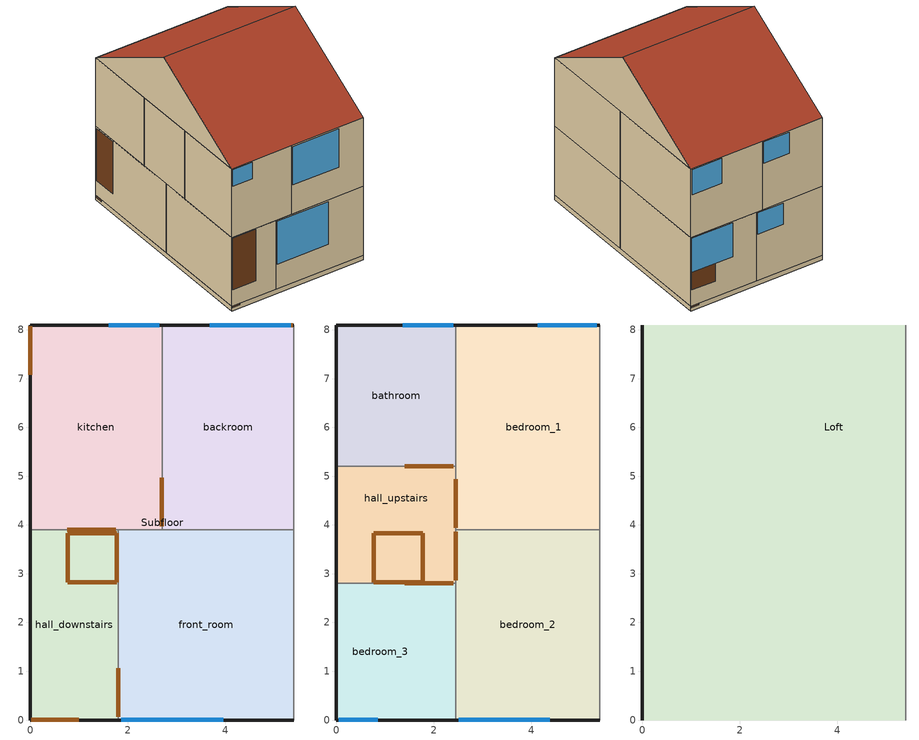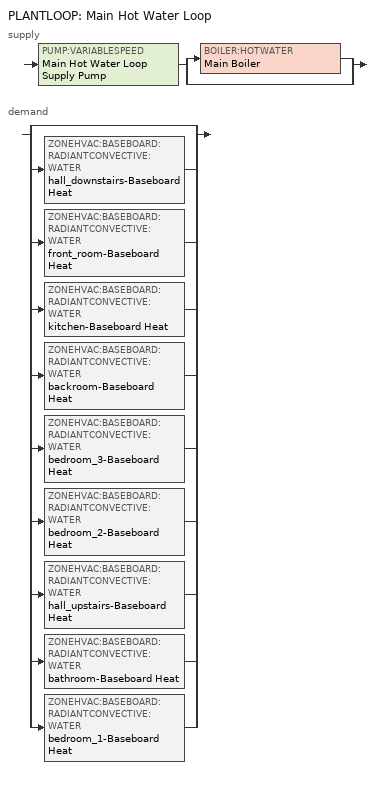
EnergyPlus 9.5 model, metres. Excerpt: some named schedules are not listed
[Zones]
hall_downstairs
 floor to Subfloor (GroundFloor-Construction): 1.8,3.9 1.8,0 0,0 0,3.9 z0.6
 wall outside (Wall-Construction): 0,3.9 0,0 1.8,0 z0.6:3.4
 wall to front_room (InternalWall-Construction): 1.8,0 1.8,3.9 z0.6:3.4
 wall to kitchen (InternalWall-Construction): 1.8,3.9 0,3.9 z0.6:3.4
 door inside (PartitionDoor-Construction): 1.8,0.07 1.8,1.06 z1.12:3.33; 1.76,3.9 0.76,3.9 z1.14:3.36
 door inside (HoleConstruction-Construction): 1.77,2.83 1.77,3.83 0.77,3.83 0.77,2.83 z3.4
 door (ExternalDoor-Construction): 0.04,0 0.99,0 z1.25:3.36
front_room
 floor to Subfloor (GroundFloor-Construction): 5.4,3.9 5.4,0 1.8,0 1.8,3.9 z0.6
 wall outside (Wall-Construction): 1.8,0 5.4,0 z0.6:3.4
 wall adiabatic (Adiabatic Wall-Construction): 5.4,0 5.4,3.9 z0.6:3.4
 wall to kitchen (InternalWall-Construction): 2.7,3.9 1.8,3.9 z0.6:3.4
 wall to backroom (InternalWall-Construction): 5.4,3.9 2.7,3.9 z0.6:3.4
 window (Single Glazing): 1.86,0 3.96,0 z1.59:3.34
kitchen
 floor to Subfloor (GroundFloor-Construction): 2.7,8.1 2.7,3.9 0,3.9 0,8.1 z0.6
 wall outside (Wall-Construction): 2.7,8.1 0,8.1 0,3.9 z0.6:3.4
 wall to backroom (InternalWall-Construction): 2.7,3.9 2.7,8.1 z0.6:3.4
 window (Single Glazing): 2.65,8.1 1.61,8.1 z2.48:3.35
 door inside (PartitionDoor-Construction): 2.7,3.97 2.7,4.96 z1.12:3.33
 door (ExternalDoor-Construction): 0,8.03 0,7.08 z1.22:3.33
backroom
 floor to Subfloor (GroundFloor-Construction): 5.4,8.1 5.4,3.9 2.7,3.9 2.7,8.1 z0.6
 wall outside (Wall-Construction): 5.4,8.1 2.7,8.1 z0.6:3.4
 wall adiabatic (Adiabatic Wall-Construction): 5.4,3.9 5.4,8.1 z0.6:3.4
 window (Single Glazing): 5.34,8.1 3.68,8.1 z1.96:3.35
 door (ExternalDoor-Construction): 5.34,8.1 4.4,8.1 z1.24:3.35
Subfloor
 floor ground (SubFloor-Construction): 5.4,8.1 5.4,0 0,0 0,8.1 z0.4
 wall outside (Wall-Construction): 5.4,8.1 0,8.1 0,0 5.4,0 z0.4:0.6
 wall adiabatic (Adiabatic Wall-Construction): 5.4,0 5.4,8.1 z0.4:0.6
 door (AFN_AirBrickConstruction): 5.38,8.1 5.06,8.1 / 0.02,0 0.34,0 z0.52:0.58; 0,8.07 0,7.76 z0.51:0.57
bedroom_3
 floor to hall_downstairs (Floor-Construction): 1.8,2.8 1.8,0 0,0 0,2.8 z3.4
 floor to front_room (Floor-Construction): 2.45,2.8 2.45,0 1.8,0 1.8,2.8 z3.4
 wall outside (Wall-Construction): 0,2.8 0,0 2.45,0 z3.4:6.2
 wall to bedroom_2 (InternalWall-Construction): 2.45,0 2.45,2.8 z3.4:6.2
 wall to hall_upstairs (InternalWall-Construction): 2.45,2.8 0,2.8 z3.4:6.2
 window (Single Glazing): 0.05,0 0.85,0 z5.48:6.15
 door inside (PartitionDoor-Construction): 2.4,2.8 1.4,2.8 z3.94:6.15
bedroom_2
 floor to front_room (Floor-Construction): 5.4,3.9 5.4,0 2.45,0 2.45,3.9 z3.4
 wall outside (Wall-Construction): 2.45,0 5.4,0 z3.4:6.2
 wall adiabatic (Adiabatic Wall-Construction): 5.4,0 5.4,3.9 z3.4:6.2
 wall to hall_upstairs (InternalWall-Construction): 2.45,3.9 2.45,2.8 z3.4:6.2
 wall to bedroom_1 (InternalWall-Construction): 5.4,3.9 2.45,3.9 z3.4:6.2
 window (Single Glazing): 2.51,0 4.38,0 z4.58:6.14
 door inside (PartitionDoor-Construction): 2.45,3.86 2.45,2.87 z3.95:6.16
hall_upstairs
 floor to hall_downstairs (Floor-Construction): 1.8,3.9 1.8,2.8 0,2.8 0,3.9 z3.4
 floor to kitchen (Floor-Construction): 2.45,5.2 2.45,3.9 1.8,3.9 0,3.9 0,5.2 z3.4
 floor to front_room (Floor-Construction): 2.45,3.9 2.45,2.8 1.8,2.8 1.8,3.9 z3.4
 wall outside (Wall-Construction): 0,5.2 0,2.8 z3.4:6.2
 wall to bedroom_1 (InternalWall-Construction): 2.45,3.9 2.45,5.2 z3.4:6.2
 wall to bathroom (InternalWall-Construction): 2.45,5.2 0,5.2 z3.4:6.2
 door inside (PartitionDoor-Construction): 2.45,3.94 2.45,4.93 z3.95:6.16; 2.4,5.2 1.4,5.2 z3.94:6.15
bathroom
 floor to kitchen (Floor-Construction): 2.45,8.1 2.45,5.2 0,5.2 0,8.1 z3.4
 wall outside (Wall-Construction): 2.45,8.1 0,8.1 0,5.2 z3.4:6.2
 wall to bedroom_1 (InternalWall-Construction): 2.45,5.2 2.45,8.1 z3.4:6.2
 window (Single Glazing): 2.4,8.1 1.36,8.1 z5.28:6.15
bedroom_1
 floor to kitchen (Floor-Construction): 2.7,8.1 2.7,3.9 2.45,3.9 2.45,8.1 z3.4
 floor to backroom (Floor-Construction): 5.4,8.1 5.4,3.9 2.7,3.9 2.7,8.1 z3.4
 wall outside (Wall-Construction): 5.4,8.1 2.45,8.1 z3.4:6.2
 wall adiabatic (Adiabatic Wall-Construction): 5.4,3.9 5.4,8.1 z3.4:6.2
 window (Single Glazing): 5.34,8.1 4.13,8.1 z5.13:6.14
Loft
 floor to bedroom_3 (Last floor-Construction): 2.45,2.8 2.45,0 0,0 0,2.8 z6.2
 floor to bedroom_2 (Last floor-Construction): 5.4,3.9 5.4,0 2.45,0 2.45,3.9 z6.2
 floor to hall_upstairs (Last floor-Construction): 2.45,5.2 2.45,2.8 0,2.8 0,5.2 z6.2
 floor to bathroom (Last floor-Construction): 2.45,8.1 2.45,5.2 0,5.2 0,8.1 z6.2
 floor to bedroom_1 (Last floor-Construction): 5.4,8.1 5.4,3.9 2.45,3.9 2.45,8.1 z6.2
 wall outside (Wall-Construction): 0,8.1,6.2 0,0,6.2 0,4.05,8.5
 wall adiabatic (Adiabatic Wall-Construction): 5.4,0,6.2 5.4,8.1,6.2 5.4,4.05,8.5
 roof outside (Roof-Construction): 0,4.05,8.5 0,0,6.2 5.4,0,6.2 5.4,4.05,8.5; 5.4,4.05,8.5 5.4,8.1,6.2 0,8.1,6.2 0,4.05,8.5
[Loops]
PLANTLOOP 'Main Hot Water Loop'
 supply: PUMP:VARIABLESPEED 'Main Hot Water Loop Supply Pump' > split
  | BOILER:HOTWATER 'Main Boiler'
  | bypass
 demand: split
  | bypass
  | ZONEHVAC:BASEBOARD:RADIANTCONVECTIVE:WATER 'hall_downstairs-Baseboard Heat'
  | ZONEHVAC:BASEBOARD:RADIANTCONVECTIVE:WATER 'front_room-Baseboard Heat'
  | ZONEHVAC:BASEBOARD:RADIANTCONVECTIVE:WATER 'kitchen-Baseboard Heat'
  | ZONEHVAC:BASEBOARD:RADIANTCONVECTIVE:WATER 'backroom-Baseboard Heat'
  | ZONEHVAC:BASEBOARD:RADIANTCONVECTIVE:WATER 'bedroom_3-Baseboard Heat'
  | ZONEHVAC:BASEBOARD:RADIANTCONVECTIVE:WATER 'bedroom_2-Baseboard Heat'
  | ZONEHVAC:BASEBOARD:RADIANTCONVECTIVE:WATER 'hall_upstairs-Baseboard Heat'
  | ZONEHVAC:BASEBOARD:RADIANTCONVECTIVE:WATER 'bathroom-Baseboard Heat'
  | ZONEHVAC:BASEBOARD:RADIANTCONVECTIVE:WATER 'bedroom_1-Baseboard Heat'
[Building]
Mid terraced solid walls - thermostat experiment: North Axis=30; Terrain=Suburbs; Loads Convergence Tolerance Value=0.04; Temperature Convergence Tolerance Value=0.4; Solar Distribution=FullExterior; Maximum Number of Warmup Days=25; Minimum Number of Warmup Days=6
[Site:Location]
DENVER_STAPLETON_CO_USA_WMO_724690: Latitude=39.77; Longitude=-104.87; Time Zone=-7; Elevation=1611
[SIZINGPERIOD:DESIGNDAY]
Cambridge.AP Ann Htg 99.6p Condns DB: Month=1; Day of Month=16; Day Type=WinterDesignDay; Maximum DryBulb Temperature=-8.8; Daily DryBulb Temperature Range=0; DryBulb Temperature Range Modifier Type=DefaultMultipliers; Humidity Condition Type=Wetbulb; Wetbulb or DewPoint at Maximum DryBulb=-10.8; Barometric Pressure=101153; Wind Speed=6.71; Wind Direction=0; Rain Indicator=No; Snow Indicator=No; Daylight Saving Time Indicator=No; Solar Model Indicator=ASHRAEClearSky; ASHRAE Clear Sky Optical Depth for Beam Irradiance taub=0; ASHRAE Clear Sky Optical Depth for Diffuse Irradiance taud=0; Sky Clearness=0; Begin Environment Reset Mode=FullResetAtBeginEnvironment
[SITE:GROUNDTEMPERATURE:BUILDINGSURFACE]
6.4, 5.9, 6.9, 8.9, 11, 13.5, 16.1, 16, 15.3, 13.5, 10.8, 7.6
[MATERIAL]
Name | Roughness | Thickness | Conductivity | Density | Specific Heat | Thermal Absorptance | Solar Absorptance | Visible Absorptance
beizaee_brick_outer_leaf-Wall-0.105; beizaee_brick_outer_leaf-Adiabatic Wall-0.105 | Rough | 0.105 | 0.84 | 800 | 1700 | 0.9 | 0.7 | 0.7
beizaee_brick_inner_leaf-Wall-0.105; beizaee_brick_inner_leaf-Adiabatic Wall-0.105; beizaee_brick_inner_leaf-InternalWall-0.105 | Rough | 0.105 | 0.62 | 800 | 1700 | 0.9 | 0.7 | 0.7
beizaee_plaster_dense-Wall-0.013; beizaee_plaster_dense-Adiabatic Wall-0.013; beizaee_plaster_dense-InternalWall-0.013 | Smooth | 0.013 | 0.5 | 1000 | 1300 | 0.9 | 0.7 | 0.7
Adiabatic_insulation-Adiabatic Wall-1.0 | Rough | 1 | 0.01 | 10 | 100 | 0.9 | 0.7 | 0.7
beizaee_clay_tile-Roof-0.025 | MediumSmooth | 0.025 | 1 | 800 | 2000 | 0.9 | 0.7 | 0.7
beizaee_roofing_felt-Roof-0.005 | Rough | 0.005 | 0.19 | 837 | 960 | 0.9 | 0.7 | 0.7
beizaee_timber_flooring-GroundFloor-0.02; beizaee_timber_flooring-Floor-0.02 | MediumSmooth | 0.02 | 0.14 | 1200 | 650 | 0.9 | 0.7 | 0.7
beizaee_carpet-GroundFloor-0.005; beizaee_carpet-Floor-0.005 | Rough | 0.005 | 0.06 | 1300 | 200 | 0.95 | 0.7 | 0.7
beizaee_plasterboard-Floor-0.013; beizaee_plasterboard-Last floor-0.013 | Smooth | 0.013 | 0.25 | 896 | 2800 | 0.9 | 0.7 | 0.7
Painted_plaster_CODE-ExternalDoor-0.04 | MediumSmooth | 0.04 | 0.58 | 800 | 1090 | 0.96 | 0.92 | 0.92
Painted_plaster_CODE-ExternalDoor-0.02 | MediumSmooth | 0.02 | 0.58 | 800 | 1090 | 0.96 | 0.92 | 0.92
Door_WoodSolid_35mm-PartitionDoor-0.035 | Rough | 0.035 | 0.19 | 700 | 2390 | 0.9 | 0.5 | 0.5
Wood_plastic_CODE-Furniture-0.0254 | Smooth | 0.0254 | 0.5 | 800 | 1400 | 0.95 | 0.78 | 0.78
Alluvial_clay_CODE-SubFloor-0.1 | Rough | 0.1 | 1.21 | 1960 | 840 | 0.9 | 0.7 | 0.7
[MATERIAL:NOMASS] Thermal Absorptance=0.9; Solar Absorptance=0.7; Visible Absorptance=0.7
Name | Roughness | Thermal Resistance
AIR-GAP-Wall-0.07; AIR-GAP-Adiabatic Wall-0.07; AIR-GAP-Roof-0.02; AIR-GAP-Floor-0.1 | Smooth | 0.15
AFN_AirBrickPanel | Rough | 0.1
[MATERIAL:INFRAREDTRANSPARENT]
IRTMaterial
[WINDOWMATERIAL:GLAZING]
beizaee_glazing: Optical Data Type=SpectralAverage; Thickness=0.003; Solar Transmittance at Normal Incidence=0.837; Front Side Solar Reflectance at Normal Incidence=0.075; Back Side Solar Reflectance at Normal Incidence=0.075; Visible Transmittance at Normal Incidence=0.898; Front Side Visible Reflectance at Normal Incidence=0.081; Back Side Visible Reflectance at Normal Incidence=0.081; Infrared Transmittance at Normal Incidence=0; Front Side Infrared Hemispherical Emissivity=0.84; Back Side Infrared Hemispherical Emissivity=0.84; Conductivity=0.9; Dirt Correction Factor for Solar and Visible Transmittance=1; Solar Diffusing=No; Youngs modulus=72000000000; Poissons ratio=0.22
[CONSTRUCTION]
Wall-Construction: beizaee_brick_outer_leaf-Wall-0.105, AIR-GAP-Wall-0.07, beizaee_brick_inner_leaf-Wall-0.105, beizaee_plaster_dense-Wall-0.013
Adiabatic Wall-Construction: beizaee_brick_outer_leaf-Adiabatic Wall-0.105, AIR-GAP-Adiabatic Wall-0.07, beizaee_brick_inner_leaf-Adiabatic Wall-0.105, beizaee_plaster_dense-Adiabatic Wall-0.013, Adiabatic_insulation-Adiabatic Wall-1.0
Roof-Construction: beizaee_clay_tile-Roof-0.025, AIR-GAP-Roof-0.02, beizaee_roofing_felt-Roof-0.005
GroundFloor-Construction: beizaee_timber_flooring-GroundFloor-0.02, beizaee_carpet-GroundFloor-0.005
Floor-Construction: beizaee_plasterboard-Floor-0.013, AIR-GAP-Floor-0.1, beizaee_timber_flooring-Floor-0.02, beizaee_carpet-Floor-0.005
InternalWall-Construction: beizaee_plaster_dense-InternalWall-0.013, beizaee_brick_inner_leaf-InternalWall-0.105, beizaee_plaster_dense-InternalWall-0.013
HoleConstruction-Construction: IRTMaterial
ExternalDoor-Construction: Painted_plaster_CODE-ExternalDoor-0.02, Painted_plaster_CODE-ExternalDoor-0.04, Painted_plaster_CODE-ExternalDoor-0.02
PartitionDoor-Construction: Door_WoodSolid_35mm-PartitionDoor-0.035
Furniture-Construction: Wood_plastic_CODE-Furniture-0.0254
Last floor-Construction: beizaee_plasterboard-Last floor-0.013
SubFloor-Construction: Alluvial_clay_CODE-SubFloor-0.1
Single Glazing: beizaee_glazing
AFN_AirBrickConstruction: AFN_AirBrickPanel
[ZONE] Type=1; Multiplier=1; Ceiling Height=autocalculate; Volume=autocalculate; Floor Area=autocalculate; Part of Total Floor Area=Yes
hall_downstairs; front_room; kitchen; backroom; bedroom_3; bedroom_2; hall_upstairs; bathroom; bedroom_1; Subfloor; Loft
[INTERNALMASS] Construction=Furniture-Construction
Name | Zone or ZoneList | Surface Area
IntMass-Furniture-hall_downstairs | hall_downstairs | 148.06
IntMass-Furniture-front_room | front_room | 296.119
IntMass-Furniture-kitchen | kitchen | 239.173
IntMass-Furniture-backroom | backroom | 239.173
IntMass-Furniture-bedroom_3 | bedroom_3 | 14.4685
IntMass-Furniture-bedroom_2 | bedroom_2 | 24.2653
IntMass-Furniture-hall_upstairs | hall_upstairs | 124.016
IntMass-Furniture-bathroom | bathroom | 14.9852
IntMass-Furniture-bedroom_1 | bedroom_1 | 26.1319
[PEOPLE] Number of People Calculation Method=People; Number of People=4; People per Zone Floor Area=4; Zone Floor Area per Person=4; Fraction Radiant=0.3; Sensible Heat Fraction=autocalculate; Carbon Dioxide Generation Rate=3.82e-08; Enable ASHRAE 55 Comfort Warnings=No; Mean Radiant Temperature Calculation Type=ZoneAveraged; Clothing Insulation Calculation Method=ClothingInsulationSchedule
Name | Zone or ZoneList | Number of People Schedule | Activity Level Schedule
hall_downstairs-People | hall_downstairs | Occupancy-Schedule-hall_downstairs | Activity-Schedule-hall_downstairs
front_room-People | front_room | Occupancy-Schedule-front_room | Activity-Schedule-front_room
kitchen-People | kitchen | Occupancy-Schedule-kitchen | Activity-Schedule-kitchen
backroom-People | backroom | Occupancy-Schedule-backroom | Activity-Schedule-backroom
bedroom_3-People | bedroom_3 | Occupancy-Schedule-bedroom_3 | Activity-Schedule-bedroom_3
bedroom_2-People | bedroom_2 | Occupancy-Schedule-bedroom_2 | Activity-Schedule-bedroom_2
hall_upstairs-People | hall_upstairs | Occupancy-Schedule-hall_upstairs | Activity-Schedule-hall_upstairs
bathroom-People | bathroom | Occupancy-Schedule-bathroom | Activity-Schedule-bathroom
bedroom_1-People | bedroom_1 | Occupancy-Schedule-bedroom_1 | Activity-Schedule-bedroom_1
[LIGHTS] Schedule=Lighting-Schedule; Design Level Calculation Method=Watts/area; Lighting Level=0; Watts per Zone Floor Area=0; Watts per Person=0; Return Air Fraction=0; Fraction Radiant=0; Fraction Visible=0; Fraction Replaceable=1; EndUse Subcategory=General; Return Air Fraction Calculated from Plenum Temperature=No; Return Air Fraction Function of Plenum Temperature Coefficient 1=0; Return Air Fraction Function of Plenum Temperature Coefficient 2=0
Name | Zone or ZoneList
hall_downstairs-Lights | hall_downstairs
front_room-Lights | front_room
kitchen-Lights | kitchen
backroom-Lights | backroom
bedroom_3-Lights | bedroom_3
bedroom_2-Lights | bedroom_2
hall_upstairs-Lights | hall_upstairs
bathroom-Lights | bathroom
bedroom_1-Lights | bedroom_1
[ELECTRICEQUIPMENT] Schedule=Equipment-Schedule; Design Level Calculation Method=EquipmentLevel; Design Level=0; Watts per Zone Floor Area=0; Watts per Person=0; Fraction Latent=0; Fraction Radiant=0; Fraction Lost=0; EndUse Subcategory=General
Name | Zone or ZoneList
hall_downstairs-Equipment | hall_downstairs
front_room-Equipment | front_room
kitchen-Equipment | kitchen
backroom-Equipment | backroom
bedroom_3-Equipment | bedroom_3
bedroom_2-Equipment | bedroom_2
hall_upstairs-Equipment | hall_upstairs
bathroom-Equipment | bathroom
bedroom_1-Equipment | bedroom_1
[ZONEVENTILATION:DESIGNFLOWRATE] Schedule=Always-Schedule; Design Flow Rate Calculation Method=AirChanges/Hour; Air Changes per Hour=0; Ventilation Type=Natural; Fan Pressure Rise=0; Fan Total Efficiency=1; Constant Term Coefficient=1; Temperature Term Coefficient=0; Velocity Term Coefficient=0; Velocity Squared Term Coefficient=0; Minimum Indoor Temperature=-100; Maximum Indoor Temperature=100; Delta Temperature=-100; Minimum Outdoor Temperature=-100; Maximum Outdoor Temperature=100; Maximum Wind Speed=40
Name | Zone or ZoneList
hall_downstairs-Ventilation | hall_downstairs
front_room-Ventilation | front_room
kitchen-Ventilation | kitchen
backroom-Ventilation | backroom
bedroom_3-Ventilation | bedroom_3
bedroom_2-Ventilation | bedroom_2
hall_upstairs-Ventilation | hall_upstairs
bathroom-Ventilation | bathroom
bedroom_1-Ventilation | bedroom_1
[DESIGNSPECIFICATION:OUTDOORAIR]
DesignSpec OutdoorAir: Outdoor Air Method=Flow/Person; Outdoor Air Flow per Person=0.00944; Outdoor Air Flow per Zone Floor Area=0; Outdoor Air Flow per Zone=0; Outdoor Air Flow Air Changes per Hour=0
[SIZING:ZONE] Zone Cooling Design Supply Air Temperature Input Method=SupplyAirTemperature; Zone Cooling Design Supply Air Temperature=12.5; Zone Heating Design Supply Air Temperature Input Method=SupplyAirTemperature; Zone Heating Design Supply Air Temperature=50; Zone Cooling Design Supply Air Humidity Ratio=0.008; Zone Heating Design Supply Air Humidity Ratio=0.008; Design Specification Outdoor Air Object=DesignSpec OutdoorAir; Zone Heating Sizing Factor=1.25; Zone Cooling Sizing Factor=1.2; Cooling Design Air Flow Method=DesignDay; Cooling Design Air Flow Rate=0; Cooling Minimum Air Flow Fraction=0; Heating Design Air Flow Method=DesignDay; Heating Design Air Flow Rate=0; Heating Maximum Air Flow Fraction=0; Account for Dedicated Outdoor Air System=No; Dedicated Outdoor Air System Control Strategy=NeutralSupplyAir; Dedicated Outdoor Air Low Setpoint Temperature for Design=autosize; Dedicated Outdoor Air High Setpoint Temperature for Design=autosize
hall_downstairs; front_room; kitchen; backroom; bedroom_3; bedroom_2; hall_upstairs; bathroom; bedroom_1
[SIZING:PLANT]
Main Hot Water Loop: Loop Type=Heating; Design Loop Exit Temperature=70; Loop Design Temperature Difference=11; Sizing Option=NonCoincident; Zone Timesteps in Averaging Window=1
[ZONECONTROL:THERMOSTAT] Control Type Schedule=Always 4; Temperature Difference Between Cutout And Setpoint=0
Name | Zone or ZoneList | Control 1
hall_downstairs-Thermostat | hall_downstairs | hall_downstairs-Thermostat Dual SP Control
front_room-Thermostat | front_room | front_room-Thermostat Dual SP Control
kitchen-Thermostat | kitchen | kitchen-Thermostat Dual SP Control
backroom-Thermostat | backroom | backroom-Thermostat Dual SP Control
bedroom_3-Thermostat | bedroom_3 | bedroom_3-Thermostat Dual SP Control
bedroom_2-Thermostat | bedroom_2 | bedroom_2-Thermostat Dual SP Control
hall_upstairs-Thermostat | hall_upstairs | hall_upstairs-Thermostat Dual SP Control
bathroom-Thermostat | bathroom | bathroom-Thermostat Dual SP Control
bedroom_1-Thermostat | bedroom_1 | bedroom_1-Thermostat Dual SP Control
[THERMOSTATSETPOINT:DUALSETPOINT]
Name | Heating Setpoint Temperature Schedule | Cooling Setpoint Temperature Schedule
hall_downstairs-Thermostat Dual SP Control | hall_downstairs-Heating-Setpoints | hall_downstairs-Cooling-Setpoints
front_room-Thermostat Dual SP Control | front_room-Heating-Setpoints | front_room-Cooling-Setpoints
kitchen-Thermostat Dual SP Control | kitchen-Heating-Setpoints | kitchen-Cooling-Setpoints
backroom-Thermostat Dual SP Control | backroom-Heating-Setpoints | backroom-Cooling-Setpoints
bedroom_3-Thermostat Dual SP Control | bedroom_3-Heating-Setpoints | bedroom_3-Cooling-Setpoints
bedroom_2-Thermostat Dual SP Control | bedroom_2-Heating-Setpoints | bedroom_2-Cooling-Setpoints
hall_upstairs-Thermostat Dual SP Control | hall_upstairs-Heating-Setpoints | hall_upstairs-Cooling-Setpoints
bathroom-Thermostat Dual SP Control | bathroom-Heating-Setpoints | bathroom-Cooling-Setpoints
bedroom_1-Thermostat Dual SP Control | bedroom_1-Heating-Setpoints | bedroom_1-Cooling-Setpoints
[ZONEHVAC:BASEBOARD:RADIANTCONVECTIVE:WATER:DESIGN]
Baseboard Heat Design: Heating Design Capacity Method=FractionOfAutosizedHeatingCapacity; Fraction of Autosized Heating Design Capacity=1.2; Convergence Tolerance=0.0001; Fraction Radiant=0.3; Fraction of Radiant Energy Incident on People=0
[ZONEHVAC:BASEBOARD:RADIANTCONVECTIVE:WATER] Design Object=Baseboard Heat Design; Availability Schedule=Baseboard Availability; Rated Average Water Temperature=70; Rated Water Mass Flow Rate=0.063; Maximum Water Flow Rate=autosize; Fraction of Radiant Energy to Surface 1=0.2
Name | Heating Design Capacity | Surface 1 | Surface 2 | Fraction of Radiant Energy to Surface 2 | Surface 3 | Fraction of Radiant Energy to Surface 3 | Surface 4 | Fraction of Radiant Energy to Surface 4 | Surface 5 | Fraction of Radiant Energy to Surface 5 | Surface 6 | Fraction of Radiant Energy to Surface 6
hall_downstairs-Baseboard Heat | 1568 | IntMass-Furniture-hall_downstairs | Block hall_downstairs Storey 0 Wall 0003 | 0.2 | Block hall_downstairs Storey 0 Wall 0004 | 0.2 | Block hall_downstairs Storey 0 Wall 0001_1 | 0.2 | Block hall_downstairs Storey 0 Wall 0002_1 | 0.2
front_room-Baseboard Heat | 1372 | IntMass-Furniture-front_room | Block front_room Storey 0 Wall 0001 | 0.16 | Block front_room Storey 0 Wall 0004 | 0.16 | Block front_room Storey 0 Wall 0003_1 | 0.16 | Block front_room Storey 0 Wall 0002_1 | 0.16 | Block front_room Storey 0 Wall 0002_2 | 0.16
kitchen-Baseboard Heat | 600 | IntMass-Furniture-kitchen | Block kitchen Storey 0 Wall 0002 | 0.16 | Block kitchen Storey 0 Wall 0003 | 0.16 | Block kitchen Storey 0 Wall 0004_1 | 0.16 | Block kitchen Storey 0 Wall 0004_2 | 0.16 | Block kitchen Storey 0 Wall 0001_1 | 0.16
backroom-Baseboard Heat | 882 | IntMass-Furniture-backroom | Block backroom Storey 0 Wall 0001 | 0.2 | Block backroom Storey 0 Wall 0002 | 0.2 | Block backroom Storey 0 Wall 0004_1 | 0.2 | Block backroom Storey 0 Wall 0003_1 | 0.2
bedroom_3-Baseboard Heat | 980 | IntMass-Furniture-bedroom_3 | Block bedroom_3 Storey 0 Wall 0003 | 0.2 | Block bedroom_3 Storey 0 Wall 0004 | 0.2 | Block bedroom_3 Storey 0 Wall 0001_1 | 0.2 | Block bedroom_3 Storey 0 Wall 0002_1 | 0.2
bedroom_2-Baseboard Heat | 1764 | IntMass-Furniture-bedroom_2 | Block bedroom_2 Storey 0 Wall 0001 | 0.16 | Block bedroom_2 Storey 0 Wall 0004 | 0.16 | Block bedroom_2 Storey 0 Wall 0003_1 | 0.16 | Block bedroom_2 Storey 0 Wall 0003_2 | 0.16 | Block bedroom_2 Storey 0 Wall 0002_1 | 0.16
hall_upstairs-Baseboard Heat | 588 | IntMass-Furniture-hall_upstairs | Block hall_upstairs Storey 0 Wall 0003 | 0.16 | Block hall_upstairs Storey 0 Wall 0004_1 | 0.16 | Block hall_upstairs Storey 0 Wall 0001_1 | 0.16 | Block hall_upstairs Storey 0 Wall 0001_2 | 0.16 | Block hall_upstairs Storey 0 Wall 0002_1 | 0.16
bathroom-Baseboard Heat | 588 | IntMass-Furniture-bathroom | Block bathroom Storey 0 Wall 0002 | 0.2 | Block bathroom Storey 0 Wall 0003 | 0.2 | Block bathroom Storey 0 Wall 0004_1 | 0.2 | Block bathroom Storey 0 Wall 0001_1 | 0.2
bedroom_1-Baseboard Heat | 1568 | IntMass-Furniture-bedroom_1 | Block bedroom_1 Storey 0 Wall 0001 | 0.16 | Block bedroom_1 Storey 0 Wall 0002 | 0.16 | Block bedroom_1 Storey 0 Wall 0004_1 | 0.16 | Block bedroom_1 Storey 0 Wall 0003_1 | 0.16 | Block bedroom_1 Storey 0 Wall 0003_2 | 0.16
[Zone equipment]
hall_downstairs: hall_downstairs-Baseboard Heat
front_room: front_room-Baseboard Heat
kitchen: kitchen-Baseboard Heat
backroom: backroom-Baseboard Heat
bedroom_3: bedroom_3-Baseboard Heat
bedroom_2: bedroom_2-Baseboard Heat
hall_upstairs: hall_upstairs-Baseboard Heat
bathroom: bathroom-Baseboard Heat
bedroom_1: bedroom_1-Baseboard Heat
[PUMP:VARIABLESPEED]
Main Hot Water Loop Supply Pump: Design Maximum Flow Rate=autosize; Design Pump Head=6000; Design Power Consumption=autosize; Motor Efficiency=0.9; Fraction of Motor Inefficiencies to Fluid Stream=0; Coefficient 1 of the Part Load Performance Curve=0; Coefficient 2 of the Part Load Performance Curve=0.3; Coefficient 3 of the Part Load Performance Curve=0.7; Coefficient 4 of the Part Load Performance Curve=0; Design Minimum Flow Rate=0.00015; Pump Control Type=Intermittent; Design Power Sizing Method=PowerPerFlowPerPressure; Design Electric Power per Unit Flow Rate=348701.1; Design Shaft Power per Unit Flow Rate per Unit Head=1.28205; Design Minimum Flow Rate Fraction=0; EndUse Subcategory=General
[BOILER:HOTWATER]
Main Boiler: Fuel Type=naturalgas; Nominal Capacity=30000; Nominal Thermal Efficiency=0.5; Efficiency Curve Temperature Evaluation Variable=EnteringBoiler; Normalized Boiler Efficiency Curve=Boiler Efficiency Curve; Design Water Flow Rate=autosize; Minimum Part Load Ratio=0; Maximum Part Load Ratio=1; Optimum Part Load Ratio=1; Water Outlet Upper Temperature Limit=100; Boiler Flow Mode=NotModulated; Parasitic Electric Load=0; Sizing Factor=1; EndUse Subcategory=General
[PLANTLOOP]
Main Hot Water Loop: Fluid Type=Water; Plant Equipment Operation Scheme=Main Hot Water Loop Operation; Maximum Loop Temperature=100; Minimum Loop Temperature=10; Maximum Loop Flow Rate=0.001; Minimum Loop Flow Rate=0; Plant Loop Volume=0.03; Load Distribution Scheme=SequentialLoad; Plant Loop Demand Calculation Scheme=SingleSetpoint; Common Pipe Simulation=None; Pressure Simulation Type=None; Loop Circulation Time=2
[PLANTEQUIPMENTLIST]
Main Hot Water Loop All Equipment: Main Boiler
[PLANTEQUIPMENTOPERATION:HEATINGLOAD]
Main Hot Water Loop Operation All Hours: Load Range 1 Lower Limit=0; Load Range 1 Upper Limit=1000000000000000; Range 1 Equipment List=Main Hot Water Loop All Equipment
[PLANTEQUIPMENTOPERATIONSCHEMES]
Main Hot Water Loop Operation: Control Scheme 1=Main Hot Water Loop Operation All Hours; Control Scheme 1 Schedule=Always 1
[SETPOINTMANAGER:SCHEDULED]
Main Hot Water Loop Temp Manager: Control Variable=Temperature; Schedule=Main Hot Water Loop Temperature Schedule; Setpoint Node or NodeList=Main Hot Water Loop Supply Setpoint Nodes
[SCHEDULE:COMPACT]
Activity-Schedule-hall_downstairs; Activity-Schedule-front_room; Activity-Schedule-kitchen; Activity-Schedule-backroom; Activity-Schedule-hall_upstairs; Activity-Schedule-bathroom: Through: 12/31, For: AllDays, Until: 24:00, 120
Activity-Schedule-bedroom_3; Activity-Schedule-bedroom_2; Activity-Schedule-bedroom_1: Through: 12/31, For: AllDays, Until: 7:00, 80, Until: 22:00, 120, Until: 24:00, 80
Always-Schedule; Always 1: Through: 12/31, For: AllDays, Until: 24:00, 1
Lighting-Schedule: Through: 4/15, For: Alldays, Until: 2:00, 0.4, Until: 8:00, 0, Until:10:00, 0.3, Until:14:30, 0, Until:22:00, 0.8, Until:24:00, 0.5, Through: 10/15, For: Alldays, Until: 2:00, 0.4, Until:19:00, 0, Until:22:00, 0.8, Until:24:00, 0.5, Through: 12/31, For: Alldays, Until: 2:00, 0.4, Until: 8:00, 0, Until:10:00, 0.3, Until:14:30, 0, Until:22:00, 0.8, Until:24:00, 0.5
Equipment-Schedule: Through: 1/31, For: Alldays, Until: 24:00, 0.38, Through: 2/28, For: Alldays, Until: 24:00, 0.2, Through: 11/30, For: Alldays, Until: 24:00, 0.1, Through: 12/31, For: Alldays, Until: 24:00, 0.2
Always 4: Through: 12/31, For: AllDays, Until: 24:00, 4
hall_downstairs-Heating-Setpoints; front_room-Heating-Setpoints; kitchen-Heating-Setpoints; backroom-Heating-Setpoints; bedroom_3-Heating-Setpoints; bedroom_2-Heating-Setpoints; hall_upstairs-Heating-Setpoints; bathroom-Heating-Setpoints; bedroom_1-Heating-Setpoints: Through: 12/31, For: AllDays, Until: 24:00, 16
hall_downstairs-Cooling-Setpoints; front_room-Cooling-Setpoints; kitchen-Cooling-Setpoints; backroom-Cooling-Setpoints; bedroom_3-Cooling-Setpoints; bedroom_2-Cooling-Setpoints; hall_upstairs-Cooling-Setpoints; bathroom-Cooling-Setpoints; bedroom_1-Cooling-Setpoints: Through: 12/31, For: AllDays, Until: 24:00, 30
Main Hot Water Loop Temperature Schedule: Through: 12/31, For: AllDays, Until: 24:00, 70
Baseboard Availability: Through: 12/31, For: Weekdays, Until: 06:00, 0, Until: 09:00, 1, Until: 16:00, 0, Until: 23:00, 1, Until: 24:00, 0, For: Weekends Holidays, Until: 06:00, 0, Until: 23:00, 1, Until: 24:00, 0, For: WinterDesignDay, Until: 24:00, 1, For: AllOtherDays, Until: 24:00, 0
[SCHEDULE:FILE] Column Number=1; Rows to Skip at Top=1; Number of Hours of Data=8760; Column Separator=Comma; Interpolate to Timestep=No; Minutes per Item=10
Name | File
Occupancy-Schedule-hall_downstairs | /workspaces/CUBES/beizaee_validation/misc/input/occupancy_hall_downstairs.sch
Occupancy-Schedule-front_room | /workspaces/CUBES/beizaee_validation/misc/input/occupancy_front_room.sch
Occupancy-Schedule-kitchen | /workspaces/CUBES/beizaee_validation/misc/input/occupancy_kitchen.sch
Occupancy-Schedule-backroom | /workspaces/CUBES/beizaee_validation/misc/input/occupancy_backroom.sch
Occupancy-Schedule-bedroom_3 | /workspaces/CUBES/beizaee_validation/misc/input/occupancy_bedroom_3.sch
Occupancy-Schedule-bedroom_2 | /workspaces/CUBES/beizaee_validation/misc/input/occupancy_bedroom_2.sch
Occupancy-Schedule-hall_upstairs | /workspaces/CUBES/beizaee_validation/misc/input/occupancy_hall_upstairs.sch
Occupancy-Schedule-bathroom | /workspaces/CUBES/beizaee_validation/misc/input/occupancy_bathroom.sch
Occupancy-Schedule-bedroom_1 | /workspaces/CUBES/beizaee_validation/misc/input/occupancy_bedroom_1.sch
[CURVE:BIQUADRATIC]
Boiler Efficiency Curve: Coefficient1 Constant=1.12497; Coefficient2 x=0.0149639; Coefficient3 x2=-0.0259983; Coefficient4 y=0; Coefficient5 y2=-1.40464e-06; Coefficient6 xy=-0.00153624; Minimum Value of x=0.1; Maximum Value of x=1; Minimum Value of y=30; Maximum Value of y=85; Input Unit Type for X=Dimensionless; Input Unit Type for Y=Dimensionless; Output Unit Type=Dimensionless
[AIRFLOWNETWORK:SIMULATIONCONTROL]
AFN_SimulationControl: AirflowNetwork Control=MultizoneWithoutDistribution; Wind Pressure Coefficient Type=Input; Height Selection for Local Wind Pressure Calculation=ExternalNode; Building Type=LowRise; Maximum Number of Iterations=500; Initialization Type=ZeroNodePressures; Relative Airflow Convergence Tolerance=1e-05; Absolute Airflow Convergence Tolerance=1e-06; Convergence Acceleration Limit=-0.5; Azimuth Angle of Long Axis of Building=0; Ratio of Building Width Along Short Axis to Width Along Long Axis=1; Height Dependence of External Node Temperature=No; Solver=SkylineLU; Allow Unsupported Zone Equipment=No
[AIRFLOWNETWORK:MULTIZONE:ZONE] Ventilation Control Mode=Constant; Minimum Venting Open Factor=1; Indoor and Outdoor Temperature Difference Lower Limit For Maximum Venting Open Factor=0; Indoor and Outdoor Temperature Difference Upper Limit for Minimum Venting Open Factor=100; Indoor and Outdoor Enthalpy Difference Lower Limit For Maximum Venting Open Factor=0; Indoor and Outdoor Enthalpy Difference Upper Limit for Minimum Venting Open Factor=100000; Venting Availability Schedule=AlwaysOnSchedule; Single Sided Wind Pressure Coefficient Algorithm=Standard; Facade Width=0
hall_downstairs; front_room; kitchen; backroom; bedroom_3; bedroom_2; hall_upstairs; bathroom; bedroom_1; Subfloor; Loft
[AIRFLOWNETWORK:MULTIZONE:SURFACE] WindowDoor Opening Factor or Crack Factor=1; Minimum Venting Open Factor=0; Indoor and Outdoor Temperature Difference Lower Limit For Maximum Venting Open Factor=0; Indoor and Outdoor Temperature Difference Upper Limit for Minimum Venting Open Factor=100; Indoor and Outdoor Enthalpy Difference Lower Limit For Maximum Venting Open Factor=0; Indoor and Outdoor Enthalpy Difference Upper Limit for Minimum Venting Open Factor=300000; Equivalent Rectangle Method=PolygonHeight; Equivalent Rectangle Aspect Ratio=1
Name | Leakage Component | Ventilation Control Mode | Venting Availability Schedule
Block hall_downstairs Storey 0 Wall 0003 | Block hall_downstairs Storey 0 Wall 0003_Surface_Crack | ZoneLevel
Block hall_downstairs Storey 0 Wall 0004 | Block hall_downstairs Storey 0 Wall 0004_Surface_Crack | ZoneLevel
Block front_room Storey 0 Wall 0004 | Block front_room Storey 0 Wall 0004_Surface_Crack | ZoneLevel
Block kitchen Storey 0 Wall 0002 | Block kitchen Storey 0 Wall 0002_Surface_Crack | ZoneLevel
Block kitchen Storey 0 Wall 0003 | Block kitchen Storey 0 Wall 0003_Surface_Crack | ZoneLevel
Block backroom Storey 0 Wall 0002 | Block backroom Storey 0 Wall 0002_Surface_Crack | ZoneLevel
Block bedroom_3 Storey 0 Wall 0003 | Block bedroom_3 Storey 0 Wall 0003_Surface_Crack | ZoneLevel
Block bedroom_3 Storey 0 Wall 0004 | Block bedroom_3 Storey 0 Wall 0004_Surface_Crack | ZoneLevel
Block bedroom_2 Storey 0 Wall 0004 | Block bedroom_2 Storey 0 Wall 0004_Surface_Crack | ZoneLevel
Block hall_upstairs Storey 0 Wall 0003 | Block hall_upstairs Storey 0 Wall 0003_Surface_Crack | ZoneLevel
Block bathroom Storey 0 Wall 0002 | Block bathroom Storey 0 Wall 0002_Surface_Crack | ZoneLevel
Block bathroom Storey 0 Wall 0003 | Block bathroom Storey 0 Wall 0003_Surface_Crack | ZoneLevel
Block bedroom_1 Storey 0 Wall 0002 | Block bedroom_1 Storey 0 Wall 0002_Surface_Crack | ZoneLevel
Block Subfloor Storey 0 Wall 0002 | Block Subfloor Storey 0 Wall 0002_Surface_Crack | ZoneLevel
Block Subfloor Storey 0 Wall 0003 | Block Subfloor Storey 0 Wall 0003_Surface_Crack | ZoneLevel
Block Subfloor Storey 0 Wall 0004 | Block Subfloor Storey 0 Wall 0004_Surface_Crack | ZoneLevel
roof surface 1 | roof surface 1_Surface_Crack | ZoneLevel
roof surface 2 | roof surface 2_Surface_Crack | ZoneLevel
loft side wall 1 | loft side wall 1_Surface_Crack | ZoneLevel
Block hall_downstairs Storey 0 Wall 0001_1 | Block hall_downstairs Storey 0 Wall 0001_1_Surface_Crack | ZoneLevel
Block front_room Storey 0 Wall 0003_1 | Block front_room Storey 0 Wall 0003_1_Surface_Crack | ZoneLevel
Block hall_downstairs Storey 0 Wall 0002_1 | Block hall_downstairs Storey 0 Wall 0002_1_Surface_Crack | ZoneLevel
Block kitchen Storey 0 Wall 0004_1 | Block kitchen Storey 0 Wall 0004_1_Surface_Crack | ZoneLevel
Block kitchen Storey 0 Wall 0004_2 | Block kitchen Storey 0 Wall 0004_2_Surface_Crack | ZoneLevel
Block hall_downstairs Storey 0 Floor 0001_1 | Block hall_downstairs Storey 0 Floor 0001_1_Surface_Crack | ZoneLevel
storey 2 Subfloor ceiling_1 | storey 2 Subfloor ceiling_1_Surface_Crack | ZoneLevel
storey 2 Subfloor ceiling_2 | storey 2 Subfloor ceiling_2_Surface_Crack | ZoneLevel
storey 2 Subfloor ceiling_3 | storey 2 Subfloor ceiling_3_Surface_Crack | ZoneLevel
storey 2 Subfloor ceiling_4 | storey 2 Subfloor ceiling_4_Surface_Crack | ZoneLevel
Block hall_downstairs Storey 0 Roof 0001_1 | Block hall_downstairs Storey 0 Roof 0001_1_Surface_Crack | ZoneLevel
Block hall_downstairs Storey 0 Roof 0001_2 | Block hall_downstairs Storey 0 Roof 0001_2_Surface_Crack | ZoneLevel
Block bedroom_3 Storey 0 Floor 0001_1 | Block bedroom_3 Storey 0 Floor 0001_1_Surface_Crack | ZoneLevel
Block bedroom_3 Storey 0 Floor 0001_2 | Block bedroom_3 Storey 0 Floor 0001_2_Surface_Crack | ZoneLevel
Block hall_upstairs Storey 0 Floor 0001_1 | Block hall_upstairs Storey 0 Floor 0001_1_Surface_Crack | ZoneLevel
Block hall_upstairs Storey 0 Floor 0001_2 | Block hall_upstairs Storey 0 Floor 0001_2_Surface_Crack | ZoneLevel
Block hall_upstairs Storey 0 Floor 0001_3 | Block hall_upstairs Storey 0 Floor 0001_3_Surface_Crack | ZoneLevel
Block front_room Storey 0 Wall 0002_1 | Block front_room Storey 0 Wall 0002_1_Surface_Crack | ZoneLevel
Block front_room Storey 0 Wall 0002_2 | Block front_room Storey 0 Wall 0002_2_Surface_Crack | ZoneLevel
Block backroom Storey 0 Wall 0004_1 | Block backroom Storey 0 Wall 0004_1_Surface_Crack | ZoneLevel
Block front_room Storey 0 Floor 0001_1 | Block front_room Storey 0 Floor 0001_1_Surface_Crack | ZoneLevel
Block front_room Storey 0 Roof 0001_1 | Block front_room Storey 0 Roof 0001_1_Surface_Crack | ZoneLevel
Block front_room Storey 0 Roof 0001_2 | Block front_room Storey 0 Roof 0001_2_Surface_Crack | ZoneLevel
Block front_room Storey 0 Roof 0001_3 | Block front_room Storey 0 Roof 0001_3_Surface_Crack | ZoneLevel
Block bedroom_2 Storey 0 Floor 0001_1 | Block bedroom_2 Storey 0 Floor 0001_1_Surface_Crack | ZoneLevel
Block kitchen Storey 0 Wall 0001_1 | Block kitchen Storey 0 Wall 0001_1_Surface_Crack | ZoneLevel
Block backroom Storey 0 Wall 0003_1 | Block backroom Storey 0 Wall 0003_1_Surface_Crack | ZoneLevel
Block kitchen Storey 0 Floor 0001_1 | Block kitchen Storey 0 Floor 0001_1_Surface_Crack | ZoneLevel
Block kitchen Storey 0 Roof 0001_1 | Block kitchen Storey 0 Roof 0001_1_Surface_Crack | ZoneLevel
Block kitchen Storey 0 Roof 0001_2 | Block kitchen Storey 0 Roof 0001_2_Surface_Crack | ZoneLevel
Block kitchen Storey 0 Roof 0001_3 | Block kitchen Storey 0 Roof 0001_3_Surface_Crack | ZoneLevel
Block bathroom Storey 0 Floor 0001_1 | Block bathroom Storey 0 Floor 0001_1_Surface_Crack | ZoneLevel
Block bedroom_1 Storey 0 Floor 0001_1 | Block bedroom_1 Storey 0 Floor 0001_1_Surface_Crack | ZoneLevel
Block bedroom_1 Storey 0 Floor 0001_2 | Block bedroom_1 Storey 0 Floor 0001_2_Surface_Crack | ZoneLevel
Block backroom Storey 0 Floor 0001_1 | Block backroom Storey 0 Floor 0001_1_Surface_Crack | ZoneLevel
Block backroom Storey 0 Roof 0001_1 | Block backroom Storey 0 Roof 0001_1_Surface_Crack | ZoneLevel
Block bedroom_3 Storey 0 Wall 0001_1 | Block bedroom_3 Storey 0 Wall 0001_1_Surface_Crack | ZoneLevel
Block bedroom_2 Storey 0 Wall 0003_1 | Block bedroom_2 Storey 0 Wall 0003_1_Surface_Crack | ZoneLevel
Block bedroom_2 Storey 0 Wall 0003_2 | Block bedroom_2 Storey 0 Wall 0003_2_Surface_Crack | ZoneLevel
Block bedroom_3 Storey 0 Wall 0002_1 | Block bedroom_3 Storey 0 Wall 0002_1_Surface_Crack | ZoneLevel
Block hall_upstairs Storey 0 Wall 0004_1 | Block hall_upstairs Storey 0 Wall 0004_1_Surface_Crack | ZoneLevel
storey 2 bedroom_3 ceiling_1 | storey 2 bedroom_3 ceiling_1_Surface_Crack | ZoneLevel
Block Loft_0 Storey 0 Floor 0001_1 | Block Loft_0 Storey 0 Floor 0001_1_Surface_Crack | ZoneLevel
Block bedroom_2 Storey 0 Wall 0002_1 | Block bedroom_2 Storey 0 Wall 0002_1_Surface_Crack | ZoneLevel
Block bedroom_1 Storey 0 Wall 0004_1 | Block bedroom_1 Storey 0 Wall 0004_1_Surface_Crack | ZoneLevel
Block hall_upstairs Storey 0 Wall 0001_1 | Block hall_upstairs Storey 0 Wall 0001_1_Surface_Crack | ZoneLevel
Block hall_upstairs Storey 0 Wall 0001_2 | Block hall_upstairs Storey 0 Wall 0001_2_Surface_Crack | ZoneLevel
storey 2 bedroom_2 ceiling_1 | storey 2 bedroom_2 ceiling_1_Surface_Crack | ZoneLevel
Block Loft_1 Storey 0 Floor 0001_1 | Block Loft_1 Storey 0 Floor 0001_1_Surface_Crack | ZoneLevel
Block bedroom_1 Storey 0 Wall 0003_1 | Block bedroom_1 Storey 0 Wall 0003_1_Surface_Crack | ZoneLevel
Block bedroom_1 Storey 0 Wall 0003_2 | Block bedroom_1 Storey 0 Wall 0003_2_Surface_Crack | ZoneLevel
Block hall_upstairs Storey 0 Wall 0002_1 | Block hall_upstairs Storey 0 Wall 0002_1_Surface_Crack | ZoneLevel
Block bathroom Storey 0 Wall 0004_1 | Block bathroom Storey 0 Wall 0004_1_Surface_Crack | ZoneLevel
storey 2 hall_upstairs ceiling_1 | storey 2 hall_upstairs ceiling_1_Surface_Crack | ZoneLevel
Block Loft_2 Storey 0 Floor 0001_1 | Block Loft_2 Storey 0 Floor 0001_1_Surface_Crack | ZoneLevel
Block bathroom Storey 0 Wall 0001_1 | Block bathroom Storey 0 Wall 0001_1_Surface_Crack | ZoneLevel
storey 2 bathroom ceiling_1 | storey 2 bathroom ceiling_1_Surface_Crack | ZoneLevel
Block Loft_3 Storey 0 Floor 0001_1 | Block Loft_3 Storey 0 Floor 0001_1_Surface_Crack | ZoneLevel
storey 2 bedroom_1 ceiling_1 | storey 2 bedroom_1 ceiling_1_Surface_Crack | ZoneLevel
Block Loft_4 Storey 0 Floor 0001_1 | Block Loft_4 Storey 0 Floor 0001_1_Surface_Crack | ZoneLevel
Block front_room Storey 0 Wall 0004_window | Block front_room Storey 0 Wall 0004_window_Opening | Constant | AlwaysOffSchedule
Block backroom Storey 0 Wall 0002_window | Block backroom Storey 0 Wall 0002_window_Opening | Constant | AlwaysOffSchedule
Block kitchen Storey 0 Wall 0002_window | Block kitchen Storey 0 Wall 0002_window_Opening | Constant | AlwaysOffSchedule
Block bedroom_3 Storey 0 Wall 0004_window | Block bedroom_3 Storey 0 Wall 0004_window_Opening | Constant | AlwaysOffSchedule
Block bedroom_1 Storey 0 Wall 0002_window | Block bedroom_1 Storey 0 Wall 0002_window_Opening | Constant | AlwaysOffSchedule
Block bedroom_2 Storey 0 Wall 0004_window | Block bedroom_2 Storey 0 Wall 0004_window_Opening | Constant | AlwaysOffSchedule
Block bathroom Storey 0 Wall 0002_window | Block bathroom Storey 0 Wall 0002_window_Opening | Constant | AlwaysOffSchedule
Block front_room Storey 0 Wall 0003_1_door | Block front_room Storey 0 Wall 0003_1_door_Opening | Constant | door-schedule-front_room
Block kitchen Storey 0 Wall 0004_1_door | Block kitchen Storey 0 Wall 0004_1_door_Opening | Constant | door-schedule-kitchen
Block backroom Storey 0 Wall 0003_1_door | Block backroom Storey 0 Wall 0003_1_door_Opening | Constant | door-schedule-backroom
Block bedroom_3 Storey 0 Wall 0002_1_door | Block bedroom_3 Storey 0 Wall 0002_1_door_Opening | Constant | door-schedule-bedroom_3
Block bedroom_1 Storey 0 Wall 0003_1_door | Block bedroom_1 Storey 0 Wall 0003_1_door_Opening | Constant | door-schedule-bedroom_1
Block bathroom Storey 0 Wall 0004_1_door | Block bathroom Storey 0 Wall 0004_1_door_Opening | Constant | door-schedule-bathroom
Block bedroom_2 Storey 0 Wall 0003_2_door | Block bedroom_2 Storey 0 Wall 0003_2_door_Opening | Constant | door-schedule-bedroom_2
Block hall_downstairs Storey 0 Roof 0001_1_hole | Block hall_downstairs Storey 0 Roof 0001_1_hole_Opening | Constant | AlwaysOnSchedule
Block hall_downstairs Storey 0 Wall 0004_extdoor | Block hall_downstairs Storey 0 Wall 0004_extdoor_Opening | Constant | AlwaysOffSchedule
Block kitchen Storey 0 Wall 0003_extdoor | Block kitchen Storey 0 Wall 0003_extdoor_Opening | Constant | AlwaysOffSchedule
Block backroom Storey 0 Wall 0002_extdoor | Block backroom Storey 0 Wall 0002_extdoor_Opening | Constant | AlwaysOffSchedule
Block Subfloor Storey 0 Wall 0002_vent | Block Subfloor Storey 0 Wall 0002_vent_Opening | Constant | AlwaysOnSchedule
Block Subfloor Storey 0 Wall 0004_vent | Block Subfloor Storey 0 Wall 0004_vent_Opening | Constant | AlwaysOnSchedule
Block Subfloor Storey 0 Wall 0003_vent | Block Subfloor Storey 0 Wall 0003_vent_Opening | Constant | AlwaysOnSchedule
[AIRFLOWNETWORK:MULTIZONE:REFERENCECRACKCONDITIONS]
ReferenceCrackConditions: Reference Temperature=20; Reference Barometric Pressure=101325; Reference Humidity Ratio=0
[AIRFLOWNETWORK:MULTIZONE:SURFACE:CRACK] Reference Crack Conditions=ReferenceCrackConditions
Name | Air Mass Flow Coefficient at Reference Conditions | Air Mass Flow Exponent
Block hall_downstairs Storey 0 Wall 0003_Surface_Crack | 0.002184 | 0.7
Block hall_downstairs Storey 0 Wall 0004_Surface_Crack | 0.001008 | 0.7
Block front_room Storey 0 Wall 0004_Surface_Crack | 0.0002016 | 0.7
Block kitchen Storey 0 Wall 0002_Surface_Crack; Block backroom Storey 0 Wall 0002_Surface_Crack | 0.001512 | 0.7
Block kitchen Storey 0 Wall 0003_Surface_Crack | 0.002352 | 0.7
Block bedroom_3 Storey 0 Wall 0003_Surface_Crack | 0.0012544 | 0.7
Block bedroom_3 Storey 0 Wall 0004_Surface_Crack | 0.0010976 | 0.7
Block bedroom_2 Storey 0 Wall 0004_Surface_Crack; Block bedroom_1 Storey 0 Wall 0002_Surface_Crack | 0.000413 | 0.7
Block hall_upstairs Storey 0 Wall 0003_Surface_Crack | 0.005376 | 0.7
Block bathroom Storey 0 Wall 0002_Surface_Crack | 0.000686 | 0.7
Block bathroom Storey 0 Wall 0003_Surface_Crack | 0.000812 | 0.7
Block Subfloor Storey 0 Wall 0002_Surface_Crack; Block Subfloor Storey 0 Wall 0004_Surface_Crack | 0.000216 | 0.7
Block Subfloor Storey 0 Wall 0003_Surface_Crack | 0.000324 | 0.7
roof surface 1_Surface_Crack; roof surface 2_Surface_Crack | 0.00565889 | 0.7
loft side wall 1_Surface_Crack | 0.0027945 | 0.7
Block hall_downstairs Storey 0 Wall 0001_1_Surface_Crack; Block front_room Storey 0 Wall 0003_1_Surface_Crack | 0.0546 | 0.75
Block hall_downstairs Storey 0 Wall 0002_1_Surface_Crack; Block kitchen Storey 0 Wall 0004_1_Surface_Crack | 0.0252 | 0.75
Block kitchen Storey 0 Wall 0004_2_Surface_Crack; Block front_room Storey 0 Wall 0002_1_Surface_Crack | 0.0126 | 0.75
Block hall_downstairs Storey 0 Floor 0001_1_Surface_Crack; storey 2 Subfloor ceiling_2_Surface_Crack | 0.01404 | 0.7
storey 2 Subfloor ceiling_1_Surface_Crack; storey 2 Subfloor ceiling_4_Surface_Crack; Block kitchen Storey 0 Floor 0001_1_Surface_Crack; Block bedroom_1 Storey 0 Floor 0001_2_Surface_Crack; Block backroom Storey 0 Floor 0001_1_Surface_Crack; Block backroom Storey 0 Roof 0001_1_Surface_Crack | 0.02268 | 0.7
storey 2 Subfloor ceiling_3_Surface_Crack; Block front_room Storey 0 Floor 0001_1_Surface_Crack | 0.02808 | 0.7
Block hall_downstairs Storey 0 Roof 0001_1_Surface_Crack | 0.00396 | 0.7
Block hall_downstairs Storey 0 Roof 0001_2_Surface_Crack | 0.01008 | 0.7
Block bedroom_3 Storey 0 Floor 0001_1_Surface_Crack | 0.00504 | 0.7
Block bedroom_3 Storey 0 Floor 0001_2_Surface_Crack | 0.00182 | 0.7
Block hall_upstairs Storey 0 Floor 0001_1_Surface_Crack | 0.00198 | 0.7
Block hall_upstairs Storey 0 Floor 0001_2_Surface_Crack | 0.003185 | 0.7
Block hall_upstairs Storey 0 Floor 0001_3_Surface_Crack | 0.000715 | 0.7
Block front_room Storey 0 Wall 0002_2_Surface_Crack; Block backroom Storey 0 Wall 0004_1_Surface_Crack | 0.0378 | 0.75
Block front_room Storey 0 Roof 0001_1_Surface_Crack | 0.00143 | 0.7
Block front_room Storey 0 Roof 0001_2_Surface_Crack | 0.00364 | 0.7
Block front_room Storey 0 Roof 0001_3_Surface_Crack; Block bedroom_2 Storey 0 Floor 0001_1_Surface_Crack; storey 2 bedroom_2 ceiling_1_Surface_Crack | 0.02301 | 0.7
Block kitchen Storey 0 Wall 0001_1_Surface_Crack; Block backroom Storey 0 Wall 0003_1_Surface_Crack | 0.0588 | 0.75
Block kitchen Storey 0 Roof 0001_1_Surface_Crack | 0.01421 | 0.7
Block kitchen Storey 0 Roof 0001_2_Surface_Crack | 0.00637 | 0.7
Block kitchen Storey 0 Roof 0001_3_Surface_Crack; Block bedroom_1 Storey 0 Floor 0001_1_Surface_Crack | 0.0021 | 0.7
Block bathroom Storey 0 Floor 0001_1_Surface_Crack; storey 2 bathroom ceiling_1_Surface_Crack | 0.007105 | 0.7
Block bedroom_3 Storey 0 Wall 0001_1_Surface_Crack | 0.00392 | 0.75
Block bedroom_2 Storey 0 Wall 0003_1_Surface_Crack | 0.0098 | 0.75
Block bedroom_2 Storey 0 Wall 0003_2_Surface_Crack | 0.00385 | 0.75
Block bedroom_3 Storey 0 Wall 0002_1_Surface_Crack | 0.00343 | 0.75
Block hall_upstairs Storey 0 Wall 0004_1_Surface_Crack; Block hall_upstairs Storey 0 Wall 0002_1_Surface_Crack | 0.00686 | 0.75
storey 2 bedroom_3 ceiling_1_Surface_Crack | 0.00686 | 0.7
Block Loft_0 Storey 0 Floor 0001_1_Surface_Crack | 0.02058 | 0.7
Block bedroom_2 Storey 0 Wall 0002_1_Surface_Crack; Block bedroom_1 Storey 0 Wall 0004_1_Surface_Crack | 0.010325 | 0.75
Block hall_upstairs Storey 0 Wall 0001_1_Surface_Crack | 0.00308 | 0.75
Block hall_upstairs Storey 0 Wall 0001_2_Surface_Crack | 0.00364 | 0.75
Block Loft_1 Storey 0 Floor 0001_1_Surface_Crack | 0.034515 | 0.7
Block bedroom_1 Storey 0 Wall 0003_1_Surface_Crack | 0.00455 | 0.75
Block bedroom_1 Storey 0 Wall 0003_2_Surface_Crack | 0.01015 | 0.75
Block bathroom Storey 0 Wall 0004_1_Surface_Crack | 0.01715 | 0.75
storey 2 hall_upstairs ceiling_1_Surface_Crack | 0.04704 | 0.7
Block Loft_2 Storey 0 Floor 0001_1_Surface_Crack | 0.01764 | 0.7
Block bathroom Storey 0 Wall 0001_1_Surface_Crack | 0.0203 | 0.75
Block Loft_3 Storey 0 Floor 0001_1_Surface_Crack | 0.021315 | 0.7
storey 2 bedroom_1 ceiling_1_Surface_Crack | 0.02478 | 0.7
Block Loft_4 Storey 0 Floor 0001_1_Surface_Crack | 0.03717 | 0.7
[AIRFLOWNETWORK:MULTIZONE:COMPONENT:DETAILEDOPENING] Air Mass Flow Exponent When Opening is Closed=0.6; Type of Rectangular Large Vertical Opening LVO=NonPivoted; Extra Crack Length or Height of Pivoting Axis=0; Number of Sets of Opening Factor Data=2; Opening Factor 1=0; Discharge Coefficient for Opening Factor 1=0.001; Width Factor for Opening Factor 1=0; Height Factor for Opening Factor 1=0; Start Height Factor for Opening Factor 1=0; Opening Factor 2=1; Discharge Coefficient for Opening Factor 2=0.65; Width Factor for Opening Factor 2=1; Height Factor for Opening Factor 2=1; Start Height Factor for Opening Factor 2=0; Discharge Coefficient for Opening Factor 3=0; Width Factor for Opening Factor 3=0; Height Factor for Opening Factor 3=0; Start Height Factor for Opening Factor 3=0; Discharge Coefficient for Opening Factor 4=0; Width Factor for Opening Factor 4=0; Height Factor for Opening Factor 4=0; Start Height Factor for Opening Factor 4=0
Name | Air Mass Flow Coefficient When Opening is Closed
Block front_room Storey 0 Wall 0003_1_door_Opening; Block kitchen Storey 0 Wall 0004_1_door_Opening; Block backroom Storey 0 Wall 0003_1_door_Opening; Block bedroom_3 Storey 0 Wall 0002_1_door_Opening; Block bathroom Storey 0 Wall 0004_1_door_Opening; Block bedroom_2 Storey 0 Wall 0003_2_door_Opening | 0.128244
Block bedroom_1 Storey 0 Wall 0003_1_door_Opening | 0.128236
[AIRFLOWNETWORK:MULTIZONE:COMPONENT:SIMPLEOPENING] Minimum Density Difference for TwoWay Flow=0.0001; Discharge Coefficient=0.65
Name | Air Mass Flow Coefficient When Opening is Closed | Air Mass Flow Exponent When Opening is Closed
Block front_room Storey 0 Wall 0004_window_Opening | 0.00076842 | 0.6
Block backroom Storey 0 Wall 0002_window_Opening | 0.0060914 | 0.6
Block kitchen Storey 0 Wall 0002_window_Opening | 0.0038104 | 0.6
Block bedroom_3 Storey 0 Wall 0004_window_Opening | 0.00233936 | 0.6
Block bedroom_1 Storey 0 Wall 0002_window_Opening | 0.00111365 | 0.6
Block bedroom_2 Storey 0 Wall 0004_window_Opening | 0.0017159 | 0.6
Block bathroom Storey 0 Wall 0002_window_Opening | 0.0019052 | 0.6
Block hall_downstairs Storey 0 Wall 0004_extdoor_Opening; Block kitchen Storey 0 Wall 0003_extdoor_Opening; Block backroom Storey 0 Wall 0002_extdoor_Opening | 0.0110048 | 0.66
Block Subfloor Storey 0 Wall 0002_vent_Opening; Block Subfloor Storey 0 Wall 0004_vent_Opening; Block Subfloor Storey 0 Wall 0003_vent_Opening | 0.003794 | 0.66
[AIRFLOWNETWORK:MULTIZONE:COMPONENT:HORIZONTALOPENING]
Block hall_downstairs Storey 0 Roof 0001_1_hole_Opening: Air Mass Flow Coefficient When Opening is Closed=0.08; Air Mass Flow Exponent When Opening is Closed=0.6; Sloping Plane Angle=90; Discharge Coefficient=0.6
[AIRFLOWNETWORK:MULTIZONE:EXTERNALNODE] Symmetric Wind Pressure Coefficient Curve=No; Wind Angle Type=Absolute
Name | External Node Height | Wind Pressure Coefficient Curve
Block hall_downstairs Storey 0 Wall 0003 | 2 | Block hall_downstairs Storey 0 Wall 0003
Block hall_downstairs Storey 0 Wall 0004 | 2 | Block hall_downstairs Storey 0 Wall 0004
Block front_room Storey 0 Wall 0004 | 2 | Block front_room Storey 0 Wall 0004
Block kitchen Storey 0 Wall 0002 | 2 | Block kitchen Storey 0 Wall 0002
Block kitchen Storey 0 Wall 0003 | 2 | Block kitchen Storey 0 Wall 0003
Block backroom Storey 0 Wall 0002 | 2 | Block backroom Storey 0 Wall 0002
Block bedroom_3 Storey 0 Wall 0003 | 4.8 | Block bedroom_3 Storey 0 Wall 0003
Block bedroom_3 Storey 0 Wall 0004 | 4.8 | Block bedroom_3 Storey 0 Wall 0004
Block bedroom_2 Storey 0 Wall 0004 | 4.8 | Block bedroom_2 Storey 0 Wall 0004
Block hall_upstairs Storey 0 Wall 0003 | 4.8 | Block hall_upstairs Storey 0 Wall 0003
Block bathroom Storey 0 Wall 0002 | 4.8 | Block bathroom Storey 0 Wall 0002
Block bathroom Storey 0 Wall 0003 | 4.8 | Block bathroom Storey 0 Wall 0003
Block bedroom_1 Storey 0 Wall 0002 | 4.8 | Block bedroom_1 Storey 0 Wall 0002
Block Subfloor Storey 0 Wall 0002 | 0.5 | Block Subfloor Storey 0 Wall 0002
Block Subfloor Storey 0 Wall 0003 | 0.5 | Block Subfloor Storey 0 Wall 0003
Block Subfloor Storey 0 Wall 0004 | 0.5 | Block Subfloor Storey 0 Wall 0004
roof surface 1 | 7.35 | roof surface 1
roof surface 2 | 7.35 | roof surface 2
loft side wall 1 | 6.96667 | loft side wall 1
Block front_room Storey 0 Wall 0004_window | 2 | Block front_room Storey 0 Wall 0004_window
Block backroom Storey 0 Wall 0002_window | 2 | Block backroom Storey 0 Wall 0002_window
Block kitchen Storey 0 Wall 0002_window | 2 | Block kitchen Storey 0 Wall 0002_window
Block bedroom_3 Storey 0 Wall 0004_window | 4.8 | Block bedroom_3 Storey 0 Wall 0004_window
Block bedroom_1 Storey 0 Wall 0002_window | 4.8 | Block bedroom_1 Storey 0 Wall 0002_window
Block bedroom_2 Storey 0 Wall 0004_window | 4.8 | Block bedroom_2 Storey 0 Wall 0004_window
Block bathroom Storey 0 Wall 0002_window | 4.8 | Block bathroom Storey 0 Wall 0002_window
Block hall_downstairs Storey 0 Wall 0004_extdoor | 2 | Block hall_downstairs Storey 0 Wall 0004_extdoor
Block kitchen Storey 0 Wall 0003_extdoor | 2 | Block kitchen Storey 0 Wall 0003_extdoor
Block backroom Storey 0 Wall 0002_extdoor | 2 | Block backroom Storey 0 Wall 0002_extdoor
Block Subfloor Storey 0 Wall 0002_vent | 0.5 | Block Subfloor Storey 0 Wall 0002_vent
Block Subfloor Storey 0 Wall 0004_vent | 0.5 | Block Subfloor Storey 0 Wall 0004_vent
Block Subfloor Storey 0 Wall 0003_vent | 0.5 | Block Subfloor Storey 0 Wall 0003_vent
[AIRFLOWNETWORK:MULTIZONE:WINDPRESSURECOEFFICIENTARRAY]
NormalExposureCpArray: Wind Direction 1=0; Wind Direction 2=45; Wind Direction 3=90; Wind Direction 4=135; Wind Direction 5=180; Wind Direction 6=225; Wind Direction 7=270; Wind Direction 8=315
[AIRFLOWNETWORK:MULTIZONE:WINDPRESSURECOEFFICIENTVALUES] AirflowNetworkMultiZoneWindPressureCoefficientArray=NormalExposureCpArray; Wind Pressure Coefficient Value 1=0.4; Wind Pressure Coefficient Value 2=0.1; Wind Pressure Coefficient Value 3=-0.3; Wind Pressure Coefficient Value 4=-0.35; Wind Pressure Coefficient Value 5=-0.2; Wind Pressure Coefficient Value 6=-0.35; Wind Pressure Coefficient Value 7=-0.3; Wind Pressure Coefficient Value 8=-0.1
Block hall_downstairs Storey 0 Wall 0003; Block hall_downstairs Storey 0 Wall 0004; Block front_room Storey 0 Wall 0004; Block kitchen Storey 0 Wall 0002; Block kitchen Storey 0 Wall 0003; Block backroom Storey 0 Wall 0002; Block bedroom_3 Storey 0 Wall 0003; Block bedroom_3 Storey 0 Wall 0004; Block bedroom_2 Storey 0 Wall 0004; Block hall_upstairs Storey 0 Wall 0003; Block bathroom Storey 0 Wall 0002; Block bathroom Storey 0 Wall 0003; Block bedroom_1 Storey 0 Wall 0002; Block Subfloor Storey 0 Wall 0002; Block Subfloor Storey 0 Wall 0003; Block Subfloor Storey 0 Wall 0004; roof surface 1; roof surface 2; loft side wall 1; Block front_room Storey 0 Wall 0004_window; Block backroom Storey 0 Wall 0002_window; Block kitchen Storey 0 Wall 0002_window; Block bedroom_3 Storey 0 Wall 0004_window; Block bedroom_1 Storey 0 Wall 0002_window; Block bedroom_2 Storey 0 Wall 0004_window; Block bathroom Storey 0 Wall 0002_window; Block hall_downstairs Storey 0 Wall 0004_extdoor; Block kitchen Storey 0 Wall 0003_extdoor
